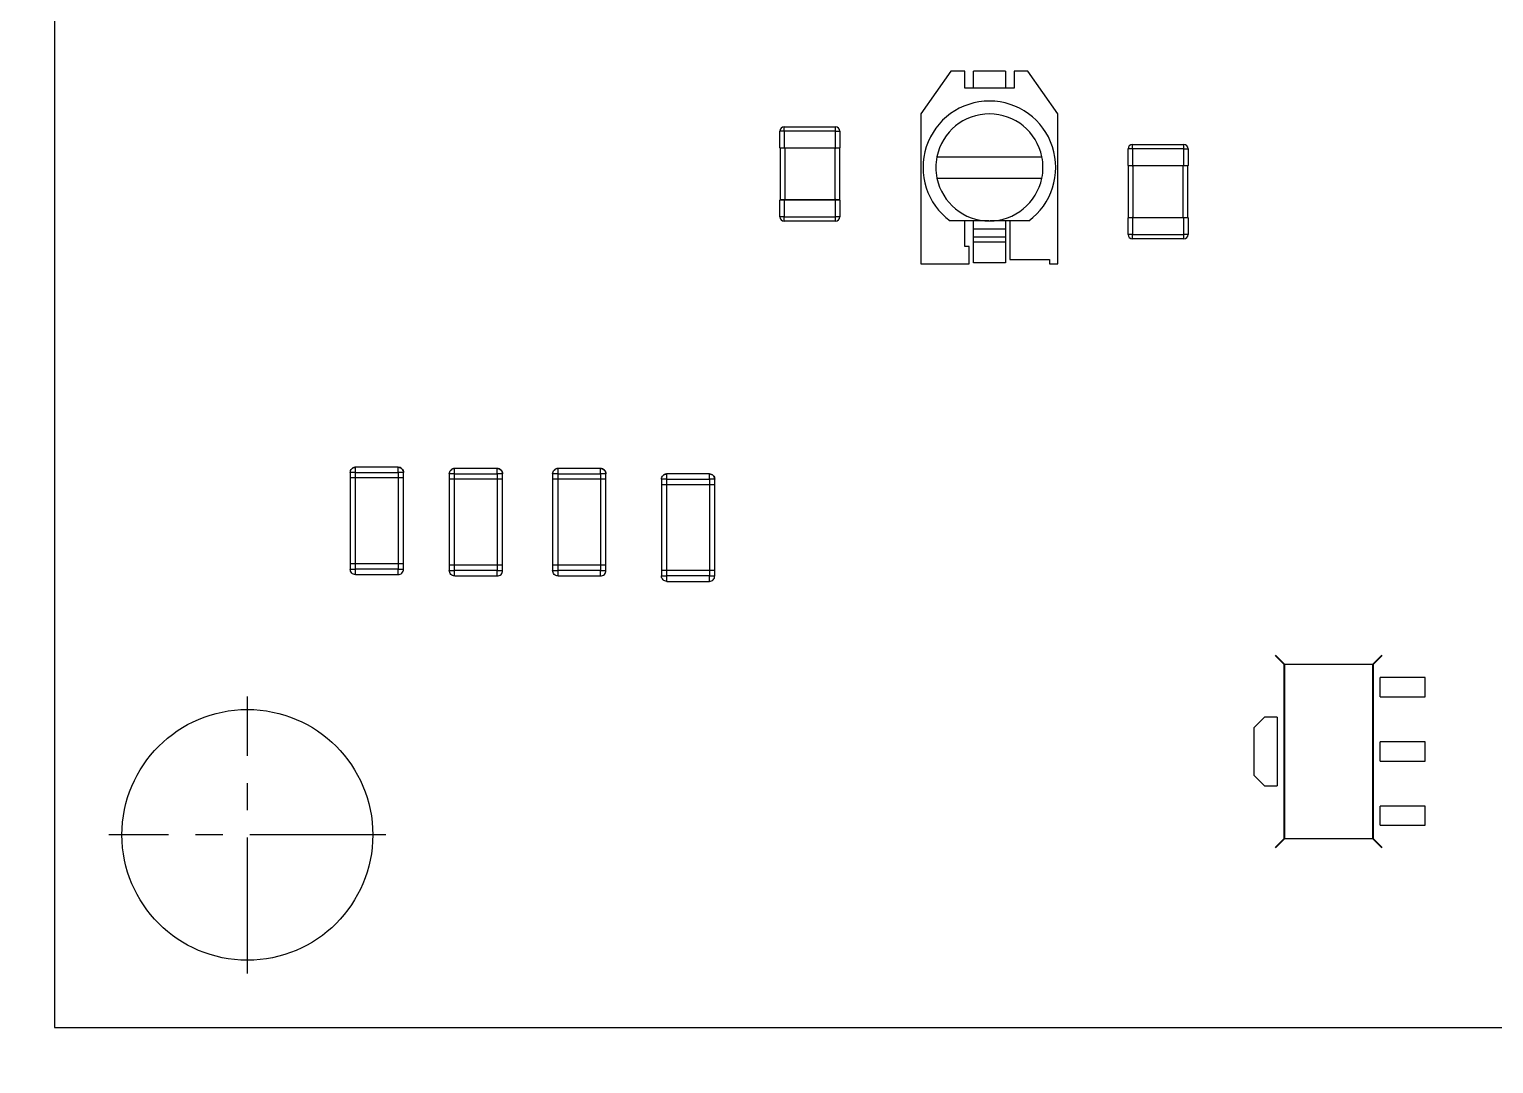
# Model space of a CAD drawing. Header units: millimetres. Extents: x -963 to 6509, y -1367 to 453.
# Drawn here: x 5556.23 to 5590.42, y -318.4 to -294.25 of the extents above; entities that cross this region are included whole.
import ezdxf

# ---------------------------------------------------------------- set-up
doc = ezdxf.new("R2010")
doc.units = ezdxf.units.MM
doc.header["$LTSCALE"] = 0.5
doc.linetypes.add('CENTER', pattern=[10.16, 6.35, -1.27, 1.27, -1.27])
doc.layers.get('0').update_dxf_attribs({"lineweight": 60})

msp = doc.modelspace()

# ---------------------------------------------------------------- hatches: boundary and pattern name
at = {"linetype": 'Continuous', "lineweight": 25}
h = msp.add_hatch(dxfattribs=at)
h.set_pattern_fill('ANSI37', style=0)
edge = h.paths.add_edge_path(flags=0)
edge.add_line((5693.734, -230.456), (5529.734, -230.456))
edge.add_arc((5529.734, -233.456), 3, 90, 180)
edge.add_line((5526.734, -233.456), (5526.734, -347.456))
edge.add_arc((5529.734, -347.456), 3, 180, 270)
edge.add_line((5529.734, -350.456), (5549.734, -350.456))
edge.add_line((5549.734, -350.456), (5549.734, -353.456))
edge.add_line((5549.734, -353.456), (5569.734, -353.456))
edge.add_line((5569.734, -353.456), (5569.734, -350.456))
edge.add_line((5569.734, -350.456), (5653.734, -350.456))
edge.add_line((5653.734, -350.456), (5653.734, -353.456))
edge.add_line((5653.734, -353.456), (5673.734, -353.456))
edge.add_line((5673.734, -353.456), (5673.734, -350.456))
edge.add_line((5673.734, -350.456), (5693.734, -350.456))
edge.add_arc((5693.734, -347.456), 3, 270, 360)
edge.add_line((5696.734, -347.456), (5696.734, -233.456))
edge.add_arc((5693.734, -233.456), 3, 0, 90)
edge = h.paths.add_edge_path(flags=0)
edge.add_arc((5686.734, -340.456), 3.15, 0, 360)
edge = h.paths.add_edge_path(flags=0)
edge.add_arc((5536.734, -340.456), 3.15, 0, 360)
edge = h.paths.add_edge_path(flags=0)
edge.add_arc((5536.734, -240.456), 3.15, 0, 360)
edge = h.paths.add_edge_path(flags=0)
edge.add_arc((5686.734, -240.456), 3.15, 0, 360)
h.paths.add_polyline_path([(5531.734, -245.456), (5541.734, -245.456), (5541.734, -235.456), (5681.734, -235.456), (5681.734, -245.456), (5691.734, -245.456), (5691.734, -335.456), (5681.734, -335.456), (5681.734, -345.456), (5541.734, -345.456), (5541.734, -335.456), (5531.734, -335.456)], flags=0)

# ---------------------------------------------------------------- linework, layer by layer
at = {"color": 7, "linetype": 'Continuous', "lineweight": 25}
for p, q in [((5556.825, -252.558), (5556.825, -317.558)), ((5577.749, -295.221), (5577.049, -296.221)), ((5578.074, -295.221), (5577.749, -295.221)), ((5578.074, -295.621), (5578.074, -295.221)), ((5579.024, -295.221), (5578.274, -295.221)), ((5578.274, -295.621), (5578.274, -295.221)), ((5579.024, -295.221), (5579.024, -295.621)), ((5579.549, -295.221), (5579.224, -295.221)), ((5579.224, -295.221), (5579.224, -295.621)), ((5580.249, -296.221), (5579.549, -295.221)), ((5579.224, -295.621), (5578.074, -295.621)), ((5577.049, -296.221), (5577.049, -299.721)), ((5580.249, -299.721), (5580.249, -296.221)), ((5573.858, -296.623), (5573.758, -296.623)), ((5573.758, -297.011), (5573.758, -296.623)), ((5573.858, -296.623), (5573.858, -296.523)), ((5573.858, -296.523), (5575.058, -296.523)), ((5575.058, -296.623), (5573.858, -296.623)), ((5573.858, -296.623), (5573.858, -297.011)), ((5575.058, -296.623), (5575.058, -296.523)), ((5575.058, -297.011), (5575.058, -296.623)), ((5575.058, -296.623), (5575.158, -296.623)), ((5575.158, -296.623), (5575.158, -297.011)), ((5573.758, -297.011), (5573.858, -297.011)), ((5573.769, -298.223), (5573.769, -297.023)), ((5573.855, -297.023), (5573.77, -297.023)), ((5573.77, -297.023), (5573.77, -297.023)), ((5573.855, -297.023), (5573.858, -297.023)), ((5573.858, -297.023), (5573.858, -297.011)), ((5573.858, -297.011), (5575.058, -297.011)), ((5573.869, -297.023), (5573.858, -297.023)), ((5575.047, -297.023), (5573.869, -297.023)), ((5575.058, -297.023), (5575.047, -297.023)), ((5575.058, -297.011), (5575.058, -297.023)), ((5575.058, -297.011), (5575.158, -297.011)), ((5575.058, -297.023), (5575.062, -297.023)), ((5575.146, -297.023), (5575.062, -297.023)), ((5575.146, -297.023), (5575.147, -297.023)), ((5575.147, -297.023), (5575.147, -298.223)), ((5581.986, -297.038), (5581.886, -297.038)), ((5581.886, -297.426), (5581.886, -297.038)), ((5581.986, -297.038), (5581.986, -296.938)), ((5581.986, -296.938), (5583.186, -296.938)), ((5581.986, -297.038), (5581.986, -297.426)), ((5583.186, -297.038), (5581.986, -297.038)), ((5583.186, -297.038), (5583.186, -296.938)), ((5583.186, -297.038), (5583.286, -297.038)), ((5583.186, -297.426), (5583.186, -297.038)), ((5583.286, -297.038), (5583.286, -297.426)), ((5575.148, -297.163), (5575.147, -297.163)), ((5575.148, -297.214), (5575.147, -297.214)), ((5575.148, -297.241), (5575.147, -297.241)), ((5575.148, -297.28), (5575.147, -297.28)), ((5575.148, -297.334), (5575.147, -297.334)), ((5575.148, -297.354), (5575.147, -297.354)), ((5575.148, -297.163), (5575.148, -297.214)), ((5575.148, -297.214), (5575.148, -297.241)), ((5575.148, -297.241), (5575.148, -297.28)), ((5575.148, -297.28), (5575.148, -297.334)), ((5575.148, -297.334), (5575.148, -297.354)), ((5575.148, -297.354), (5575.148, -297.545)), ((5577.425, -297.221), (5579.874, -297.221)), ((5581.886, -297.426), (5581.986, -297.426)), ((5581.897, -298.638), (5581.897, -297.438)), ((5581.983, -297.438), (5581.898, -297.438)), ((5581.898, -297.438), (5581.898, -297.438)), ((5581.983, -297.438), (5581.986, -297.438)), ((5581.986, -297.438), (5581.986, -297.426)), ((5581.986, -297.426), (5583.186, -297.426)), ((5581.997, -297.438), (5581.986, -297.438)), ((5583.175, -297.438), (5581.997, -297.438)), ((5583.186, -297.438), (5583.175, -297.438)), ((5583.186, -297.426), (5583.186, -297.438)), ((5583.186, -297.426), (5583.286, -297.426)), ((5583.186, -297.438), (5583.19, -297.438)), ((5583.274, -297.438), (5583.19, -297.438)), ((5583.274, -297.438), (5583.275, -297.438)), ((5583.275, -297.438), (5583.275, -298.638)), ((5575.148, -297.545), (5575.147, -297.545)), ((5575.148, -297.581), (5575.147, -297.581)), ((5575.148, -297.628), (5575.147, -297.628)), ((5575.148, -297.667), (5575.147, -297.667)), ((5575.148, -297.712), (5575.147, -297.712)), ((5575.148, -297.733), (5575.147, -297.733)), ((5575.148, -297.545), (5575.148, -297.581)), ((5575.148, -297.581), (5575.148, -297.628)), ((5575.148, -297.628), (5575.148, -297.667)), ((5575.148, -297.667), (5575.148, -297.712)), ((5575.148, -297.712), (5575.148, -297.733)), ((5575.148, -297.733), (5575.148, -297.867)), ((5577.425, -297.721), (5579.874, -297.721)), ((5583.276, -297.578), (5583.275, -297.578)), ((5583.276, -297.629), (5583.275, -297.629)), ((5583.276, -297.656), (5583.275, -297.656)), ((5583.276, -297.695), (5583.275, -297.695)), ((5583.276, -297.749), (5583.275, -297.749)), ((5583.276, -297.769), (5583.275, -297.769)), ((5583.276, -297.578), (5583.276, -297.629)), ((5583.276, -297.629), (5583.276, -297.656)), ((5583.276, -297.656), (5583.276, -297.695)), ((5583.276, -297.695), (5583.276, -297.749)), ((5583.276, -297.749), (5583.276, -297.769)), ((5583.276, -297.769), (5583.276, -297.96)), ((5575.148, -297.867), (5575.147, -297.867)), ((5575.148, -297.876), (5575.147, -297.876)), ((5575.148, -297.882), (5575.147, -297.882)), ((5575.148, -297.891), (5575.147, -297.891)), ((5575.148, -297.919), (5575.147, -297.919)), ((5575.148, -297.969), (5575.147, -297.969)), ((5575.148, -298.01), (5575.147, -298.01)), ((5575.148, -298.059), (5575.147, -298.059)), ((5575.148, -298.068), (5575.147, -298.068)), ((5575.148, -297.867), (5575.148, -297.876)), ((5575.148, -297.876), (5575.148, -297.882)), ((5575.148, -297.882), (5575.148, -297.891)), ((5575.148, -297.891), (5575.148, -297.906)), ((5575.148, -297.906), (5575.148, -297.919)), ((5575.148, -297.919), (5575.148, -297.969)), ((5575.148, -297.969), (5575.148, -298.01)), ((5575.148, -298.01), (5575.148, -298.059)), ((5575.148, -298.059), (5575.148, -298.068)), ((5583.276, -297.96), (5583.275, -297.96)), ((5583.276, -297.996), (5583.275, -297.996)), ((5583.276, -298.043), (5583.275, -298.043)), ((5583.276, -298.082), (5583.275, -298.082)), ((5583.276, -298.127), (5583.275, -298.127)), ((5583.276, -297.96), (5583.276, -297.996)), ((5583.276, -297.996), (5583.276, -298.043)), ((5583.276, -298.043), (5583.276, -298.082)), ((5583.276, -298.082), (5583.276, -298.127)), ((5583.276, -298.127), (5583.276, -298.148)), ((5573.858, -298.235), (5573.758, -298.235)), ((5573.758, -298.623), (5573.758, -298.235)), ((5573.77, -298.223), (5573.77, -298.223)), ((5573.77, -298.223), (5573.855, -298.223)), ((5573.858, -298.223), (5573.855, -298.223)), ((5573.858, -298.223), (5573.869, -298.223)), ((5573.858, -298.223), (5573.858, -298.235)), ((5575.058, -298.235), (5573.858, -298.235)), ((5573.858, -298.235), (5573.858, -298.623)), ((5573.869, -298.223), (5575.047, -298.223)), ((5575.047, -298.223), (5575.058, -298.223)), ((5575.058, -298.235), (5575.058, -298.223)), ((5575.062, -298.223), (5575.058, -298.223)), ((5575.158, -298.235), (5575.058, -298.235)), ((5575.058, -298.623), (5575.058, -298.235)), ((5575.062, -298.223), (5575.146, -298.223)), ((5575.147, -298.223), (5575.146, -298.223)), ((5575.158, -298.235), (5575.158, -298.623)), ((5583.276, -298.148), (5583.275, -298.148)), ((5583.276, -298.282), (5583.275, -298.282)), ((5583.276, -298.291), (5583.275, -298.291)), ((5583.276, -298.297), (5583.275, -298.297)), ((5583.276, -298.306), (5583.275, -298.306)), ((5583.276, -298.334), (5583.275, -298.334)), ((5583.276, -298.384), (5583.275, -298.384)), ((5583.276, -298.425), (5583.275, -298.425)), ((5583.276, -298.474), (5583.275, -298.474)), ((5583.276, -298.148), (5583.276, -298.282)), ((5583.276, -298.282), (5583.276, -298.291)), ((5583.276, -298.291), (5583.276, -298.297)), ((5583.276, -298.297), (5583.276, -298.306)), ((5583.276, -298.306), (5583.276, -298.321)), ((5583.276, -298.321), (5583.276, -298.334)), ((5583.276, -298.334), (5583.276, -298.384)), ((5583.276, -298.384), (5583.276, -298.425)), ((5583.276, -298.425), (5583.276, -298.474)), ((5583.276, -298.474), (5583.276, -298.483)), ((5573.858, -298.623), (5573.758, -298.623)), ((5573.858, -298.623), (5575.058, -298.623)), ((5573.858, -298.723), (5573.858, -298.623)), ((5575.058, -298.723), (5573.858, -298.723)), ((5575.058, -298.723), (5575.058, -298.623)), ((5575.158, -298.623), (5575.058, -298.623)), ((5578.632, -298.721), (5577.733, -298.721)), ((5578.074, -299.321), (5578.074, -298.721)), ((5578.274, -298.916), (5578.274, -298.721)), ((5579.566, -298.721), (5578.666, -298.721)), ((5579.024, -298.721), (5579.024, -298.916)), ((5579.125, -298.721), (5579.124, -299.321)), ((5581.986, -298.65), (5581.886, -298.65)), ((5581.886, -299.038), (5581.886, -298.65)), ((5581.898, -298.638), (5581.898, -298.638)), ((5581.898, -298.638), (5581.983, -298.638)), ((5581.986, -298.638), (5581.983, -298.638)), ((5581.986, -298.638), (5581.997, -298.638)), ((5581.986, -298.638), (5581.986, -298.65)), ((5583.186, -298.65), (5581.986, -298.65)), ((5581.986, -298.65), (5581.986, -299.038)), ((5581.997, -298.638), (5583.175, -298.638)), ((5583.175, -298.638), (5583.186, -298.638)), ((5583.186, -298.65), (5583.186, -298.638)), ((5583.19, -298.638), (5583.186, -298.638)), ((5583.286, -298.65), (5583.186, -298.65)), ((5583.186, -299.038), (5583.186, -298.65)), ((5583.19, -298.638), (5583.274, -298.638)), ((5583.275, -298.638), (5583.274, -298.638)), ((5583.276, -298.483), (5583.275, -298.483)), ((5583.286, -298.65), (5583.286, -299.038)), ((5579.024, -298.916), (5578.274, -298.916)), ((5578.274, -299.096), (5578.274, -298.916)), ((5578.274, -299.096), (5579.024, -299.096)), ((5578.274, -299.216), (5578.274, -299.096)), ((5579.024, -298.916), (5579.024, -299.096)), ((5579.024, -299.096), (5579.024, -299.216)), ((5581.986, -299.038), (5581.886, -299.038)), ((5581.986, -299.138), (5581.986, -299.038)), ((5581.986, -299.038), (5583.186, -299.038)), ((5583.186, -299.138), (5581.986, -299.138)), ((5583.186, -299.138), (5583.186, -299.038)), ((5583.286, -299.038), (5583.186, -299.038)), ((5578.174, -299.321), (5578.074, -299.321)), ((5578.174, -299.721), (5578.174, -299.321)), ((5579.024, -299.216), (5578.274, -299.216)), ((5578.274, -299.696), (5578.274, -299.216)), ((5579.024, -299.216), (5579.024, -299.696)), ((5579.124, -299.321), (5579.124, -299.621)), ((5577.049, -299.721), (5578.174, -299.721)), ((5579.024, -299.696), (5578.274, -299.696)), ((5579.124, -299.621), (5580.049, -299.621)), ((5580.049, -299.621), (5580.049, -299.721)), ((5580.049, -299.721), (5580.249, -299.721)), ((5563.726, -304.598), (5563.726, -304.723)), ((5563.851, -304.598), (5564.846, -304.598)), ((5563.851, -304.723), (5563.851, -304.598)), ((5564.845, -304.472), (5563.852, -304.472)), ((5564.845, -304.472), (5564.845, -304.472)), ((5564.846, -304.598), (5564.846, -304.723)), ((5564.971, -304.723), (5564.971, -304.598)), ((5566.039, -304.628), (5566.039, -304.753)), ((5566.164, -304.753), (5566.164, -304.628)), ((5566.164, -304.628), (5567.159, -304.628)), ((5567.158, -304.502), (5566.165, -304.502)), ((5567.159, -304.628), (5567.159, -304.753)), ((5567.284, -304.753), (5567.284, -304.628)), ((5568.452, -304.628), (5568.452, -304.753)), ((5568.577, -304.753), (5568.577, -304.628)), ((5568.577, -304.628), (5569.572, -304.628)), ((5569.571, -304.502), (5568.578, -304.502)), ((5569.572, -304.628), (5569.572, -304.753)), ((5569.697, -304.753), (5569.697, -304.628)), ((5572.111, -304.629), (5571.118, -304.629)), ((5563.726, -304.723), (5563.726, -306.73)), ((5563.851, -304.723), (5563.726, -304.723)), ((5563.851, -306.73), (5563.851, -304.723)), ((5564.846, -304.723), (5563.851, -304.723)), ((5564.846, -304.723), (5564.846, -306.73)), ((5564.971, -304.723), (5564.846, -304.723)), ((5564.971, -306.73), (5564.971, -304.723)), ((5566.039, -304.753), (5566.039, -306.76)), ((5566.164, -304.753), (5566.039, -304.753)), ((5566.164, -306.76), (5566.164, -304.753)), ((5567.159, -304.753), (5566.164, -304.753)), ((5567.159, -304.753), (5567.159, -306.76)), ((5567.284, -304.753), (5567.159, -304.753)), ((5567.284, -306.76), (5567.284, -304.753)), ((5568.452, -304.753), (5568.452, -306.76)), ((5568.577, -304.753), (5568.452, -304.753)), ((5568.577, -306.76), (5568.577, -304.753)), ((5569.572, -304.753), (5568.577, -304.753)), ((5569.572, -304.753), (5569.572, -306.76)), ((5569.697, -304.753), (5569.572, -304.753)), ((5569.697, -306.76), (5569.697, -304.753)), ((5570.992, -304.755), (5570.992, -304.88)), ((5570.992, -304.88), (5570.992, -306.887)), ((5571.117, -304.88), (5570.992, -304.88)), ((5571.117, -304.88), (5571.117, -304.755)), ((5571.117, -304.755), (5572.112, -304.755)), ((5571.117, -306.887), (5571.117, -304.88)), ((5572.112, -304.88), (5571.117, -304.88)), ((5572.112, -304.755), (5572.112, -304.88)), ((5572.112, -304.88), (5572.112, -306.887)), ((5572.237, -304.88), (5572.112, -304.88)), ((5572.237, -304.88), (5572.237, -304.755)), ((5572.237, -306.887), (5572.237, -304.88)), ((5563.726, -306.73), (5563.726, -306.855)), ((5563.851, -306.73), (5563.726, -306.73)), ((5563.851, -306.855), (5563.851, -306.73)), ((5564.846, -306.73), (5563.851, -306.73)), ((5564.846, -306.855), (5563.851, -306.855)), ((5563.852, -306.981), (5564.845, -306.981)), ((5564.846, -306.73), (5564.846, -306.855)), ((5564.971, -306.73), (5564.846, -306.73)), ((5564.971, -306.855), (5564.971, -306.73)), ((5566.039, -306.76), (5566.039, -306.885)), ((5566.164, -306.76), (5566.039, -306.76)), ((5566.164, -306.885), (5566.164, -306.76)), ((5567.159, -306.76), (5566.164, -306.76)), ((5567.159, -306.885), (5566.164, -306.885)), ((5566.165, -307.011), (5567.158, -307.011)), ((5567.159, -306.76), (5567.159, -306.885)), ((5567.284, -306.76), (5567.159, -306.76)), ((5567.284, -306.885), (5567.284, -306.76)), ((5568.452, -306.76), (5568.452, -306.885)), ((5568.577, -306.76), (5568.452, -306.76)), ((5568.577, -306.885), (5568.577, -306.76)), ((5569.572, -306.76), (5568.577, -306.76)), ((5569.572, -306.885), (5568.577, -306.885)), ((5568.578, -307.011), (5569.571, -307.011)), ((5569.572, -306.76), (5569.572, -306.885)), ((5569.697, -306.76), (5569.572, -306.76)), ((5569.697, -306.885), (5569.697, -306.76)), ((5570.992, -306.887), (5570.992, -307.012)), ((5571.117, -306.887), (5570.992, -306.887)), ((5571.117, -307.012), (5571.117, -306.887)), ((5572.112, -306.887), (5571.117, -306.887)), ((5572.112, -307.012), (5571.117, -307.012)), ((5572.112, -306.887), (5572.112, -307.012)), ((5572.237, -306.887), (5572.112, -306.887)), ((5572.237, -307.012), (5572.237, -306.887)), ((5571.118, -307.138), (5572.111, -307.138)), ((5585.529, -309.08), (5585.321, -308.872)), ((5585.539, -309.07), (5585.539, -309.08)), ((5585.539, -309.07), (5587.6, -309.07)), ((5587.6, -309.07), (5587.808, -308.862)), ((5587.6, -309.08), (5587.6, -309.07)), ((5585.529, -313.141), (5585.529, -309.08)), ((5585.529, -309.08), (5585.539, -309.08)), ((5585.539, -309.08), (5585.539, -313.141)), ((5587.6, -309.08), (5585.539, -309.08)), ((5587.6, -313.141), (5587.6, -309.08)), ((5587.6, -309.08), (5587.61, -309.08)), ((5587.61, -309.08), (5587.61, -313.141)), ((5587.77, -309.835), (5587.77, -309.385)), ((5588.819, -309.385), (5587.77, -309.385)), ((5588.819, -309.835), (5588.819, -309.385)), ((5587.77, -309.835), (5588.819, -309.835)), ((5585.069, -310.31), (5584.819, -310.56)), ((5585.368, -310.31), (5585.069, -310.31)), ((5585.368, -310.31), (5585.368, -311.91)), ((5584.819, -310.56), (5584.819, -311.66)), ((5587.77, -311.335), (5587.77, -310.885)), ((5588.819, -310.885), (5587.77, -310.885)), ((5588.819, -311.335), (5588.819, -310.885)), ((5587.77, -311.335), (5588.819, -311.335)), ((5584.819, -311.66), (5585.069, -311.91)), ((5585.069, -311.91), (5585.368, -311.91)), ((5587.77, -312.835), (5587.77, -312.385)), ((5588.819, -312.385), (5587.77, -312.385)), ((5588.819, -312.835), (5588.819, -312.385)), ((5587.77, -312.835), (5588.819, -312.835)), ((5585.539, -313.151), (5585.331, -313.359)), ((5585.529, -313.141), (5585.539, -313.141)), ((5585.539, -313.151), (5585.539, -313.141)), ((5585.539, -313.141), (5587.6, -313.141)), ((5587.6, -313.151), (5585.539, -313.151)), ((5587.6, -313.141), (5587.6, -313.151)), ((5587.6, -313.141), (5587.61, -313.141)), ((5587.61, -313.141), (5587.818, -313.349)), ((5556.825, -317.558), (5666.825, -317.558))]:
    msp.add_line(p, q, dxfattribs=at)
at = {"color": 8, "linetype": 'Continuous', "lineweight": 25}
for p, q in [((5573.87, -297.023), (5573.87, -298.223)), ((5575.046, -298.223), (5575.046, -297.023)), ((5581.998, -297.438), (5581.998, -298.638)), ((5583.174, -298.638), (5583.174, -297.438)), ((5575.148, -297.906), (5575.147, -297.906)), ((5583.276, -298.321), (5583.275, -298.321)), ((5585.331, -308.862), (5585.539, -309.07)), ((5587.818, -308.872), (5587.61, -309.08)), ((5585.321, -313.349), (5585.529, -313.141)), ((5587.808, -313.359), (5587.6, -313.151))]:
    msp.add_line(p, q, dxfattribs=at)
at = {"linetype": 'CENTER', "lineweight": -2}
for p, q in [((5561.325, -316.293), (5561.325, -309.823)), ((5564.56, -313.058), (5558.09, -313.058))]:
    msp.add_line(p, q, dxfattribs=at)
at = {"color": 7, "linetype": 'Continuous', "lineweight": 25}
msp.add_circle((5561.325, -313.058), 2.928, dxfattribs=at)
for centre, radius, start, end in [((5578.649, -297.471), 1.55, 306.2493, 233.7362), ((5578.649, -297.471), 1.25, 90, 168.463), ((5578.649, -297.471), 1.25, 11.537, 90), ((5573.858, -296.623), 0.1, 90, 180), ((5575.058, -296.623), 0.1, 0, 90), ((5573.77, -297.011), 0.012, 180, 268.1235), ((5575.146, -297.011), 0.012, 271.8765, 0), ((5581.986, -297.038), 0.1, 90, 180), ((5583.186, -297.038), 0.1, 0, 90), ((5578.649, -297.471), 1.25, 168.463, 191.5312), ((5578.649, -297.471), 1.25, 348.4573, 11.537), ((5581.898, -297.426), 0.012, 180, 268.1235), ((5583.274, -297.426), 0.012, 271.8765, 0), ((5578.649, -297.471), 1.25, 191.5312, 270), ((5578.649, -297.471), 1.25, 270, 348.4573), ((5573.77, -298.235), 0.012, 91.8765, 180), ((5575.146, -298.235), 0.012, 0, 88.1235), ((5573.858, -298.623), 0.1, 180, 270), ((5575.058, -298.623), 0.1, 270, 0), ((5581.898, -298.65), 0.012, 91.8765, 180), ((5583.274, -298.65), 0.012, 0, 88.1235), ((5581.986, -299.038), 0.1, 180, 270), ((5583.186, -299.038), 0.1, 270, 0), ((5585.539, -309.08), 0.0101, 91.2927, 178.7019), ((5587.6, -309.08), 0.0101, 1.295, 88.7104), ((5585.539, -313.141), 0.0101, 181.2911, 268.7143), ((5587.6, -313.141), 0.0101, 271.2896, 358.705)]:
    msp.add_arc(centre, radius, start, end, dxfattribs=at)
for points, knots in [([(5563.726, -304.598), (5563.728, -304.581), (5563.732, -304.548), (5563.761, -304.507), (5563.802, -304.478), (5563.835, -304.474), (5563.852, -304.472)], [0, 0, 0, 0, 0.250003, 0.500002, 0.750001, 1, 1, 1, 1]), ([(5563.851, -304.598), (5563.834, -304.598), (5563.802, -304.598), (5563.76, -304.598), (5563.732, -304.598), (5563.728, -304.598), (5563.726, -304.598)], [0, 0, 0, 0, 0.25, 0.500001, 0.75, 1, 1, 1, 1]), ([(5563.852, -304.472), (5563.845, -304.473), (5563.832, -304.473), (5563.81, -304.479), (5563.788, -304.488), (5563.775, -304.499), (5563.768, -304.504)], [0, 0, 0, 0, 0.205734, 0.447941, 0.719286, 1, 1, 1, 1]), ([(5563.851, -304.598), (5563.851, -304.581), (5563.851, -304.548), (5563.851, -304.507), (5563.851, -304.478), (5563.851, -304.474), (5563.852, -304.472)], [0, 0, 0, 0, 0.249999, 0.499997, 0.749996, 1, 1, 1, 1]), ([(5564.846, -304.598), (5564.846, -304.581), (5564.846, -304.548), (5564.846, -304.507), (5564.846, -304.478), (5564.845, -304.474), (5564.845, -304.472)], [0, 0, 0, 0, 0.2500025, 0.5000021, 0.7499998, 1, 1, 1, 1]), ([(5564.971, -304.598), (5564.969, -304.581), (5564.965, -304.548), (5564.936, -304.507), (5564.895, -304.478), (5564.862, -304.474), (5564.845, -304.472)], [0, 0, 0, 0, 0.249998, 0.499996, 0.749994, 1, 1, 1, 1]), ([(5564.845, -304.472), (5564.862, -304.474), (5564.895, -304.478), (5564.936, -304.507), (5564.965, -304.548), (5564.969, -304.581), (5564.971, -304.598)], [0, 0, 0, 0, 0.250002, 0.500002, 0.750001, 1, 1, 1, 1]), ([(5564.971, -304.598), (5564.969, -304.598), (5564.965, -304.598), (5564.936, -304.598), (5564.895, -304.598), (5564.863, -304.598), (5564.846, -304.598)], [0, 0, 0, 0, 0.249999, 0.500001, 0.75, 1, 1, 1, 1]), ([(5566.039, -304.628), (5566.041, -304.611), (5566.045, -304.578), (5566.074, -304.537), (5566.115, -304.508), (5566.148, -304.504), (5566.165, -304.502)], [0, 0, 0, 0, 0.250003, 0.500003, 0.750001, 1, 1, 1, 1]), ([(5566.164, -304.628), (5566.147, -304.628), (5566.115, -304.628), (5566.073, -304.628), (5566.045, -304.628), (5566.041, -304.628), (5566.039, -304.628)], [0, 0, 0, 0, 0.250004, 0.500002, 0.750001, 1, 1, 1, 1]), ([(5566.165, -304.502), (5566.158, -304.503), (5566.145, -304.503), (5566.123, -304.509), (5566.101, -304.518), (5566.088, -304.529), (5566.081, -304.534)], [0, 0, 0, 0, 0.205734, 0.447936, 0.719286, 1, 1, 1, 1]), ([(5566.164, -304.628), (5566.164, -304.611), (5566.164, -304.578), (5566.164, -304.537), (5566.164, -304.508), (5566.164, -304.504), (5566.165, -304.502)], [0, 0, 0, 0, 0.2499992, 0.4999972, 0.7499963, 1, 1, 1, 1]), ([(5567.159, -304.628), (5567.159, -304.611), (5567.159, -304.578), (5567.159, -304.537), (5567.159, -304.508), (5567.158, -304.504), (5567.158, -304.502)], [0, 0, 0, 0, 0.250003, 0.500002, 0.75, 1, 1, 1, 1]), ([(5567.284, -304.628), (5567.282, -304.611), (5567.278, -304.578), (5567.249, -304.537), (5567.208, -304.508), (5567.175, -304.504), (5567.158, -304.502)], [0, 0, 0, 0, 0.25, 0.499999, 0.749998, 1, 1, 1, 1]), ([(5567.158, -304.502), (5567.175, -304.504), (5567.208, -304.508), (5567.249, -304.537), (5567.278, -304.578), (5567.282, -304.611), (5567.284, -304.628)], [0, 0, 0, 0, 0.250002, 0.500004, 0.75, 1, 1, 1, 1]), ([(5567.284, -304.628), (5567.282, -304.628), (5567.278, -304.628), (5567.249, -304.628), (5567.208, -304.628), (5567.176, -304.628), (5567.159, -304.628)], [0, 0, 0, 0, 0.250001, 0.500001, 0.75, 1, 1, 1, 1]), ([(5568.452, -304.628), (5568.454, -304.611), (5568.458, -304.578), (5568.487, -304.537), (5568.528, -304.508), (5568.561, -304.504), (5568.578, -304.502)], [0, 0, 0, 0, 0.250003, 0.500003, 0.750001, 1, 1, 1, 1]), ([(5568.577, -304.628), (5568.56, -304.628), (5568.528, -304.628), (5568.486, -304.628), (5568.458, -304.628), (5568.454, -304.628), (5568.452, -304.628)], [0, 0, 0, 0, 0.249999, 0.500002, 0.750001, 1, 1, 1, 1]), ([(5568.578, -304.502), (5568.571, -304.503), (5568.558, -304.503), (5568.536, -304.509), (5568.514, -304.518), (5568.501, -304.529), (5568.494, -304.534)], [0, 0, 0, 0, 0.205734, 0.447936, 0.719286, 1, 1, 1, 1]), ([(5568.577, -304.628), (5568.577, -304.611), (5568.577, -304.578), (5568.577, -304.537), (5568.577, -304.508), (5568.577, -304.504), (5568.578, -304.502)], [0, 0, 0, 0, 0.2499992, 0.4999972, 0.7499963, 1, 1, 1, 1]), ([(5569.572, -304.628), (5569.572, -304.611), (5569.572, -304.578), (5569.572, -304.537), (5569.572, -304.508), (5569.571, -304.504), (5569.571, -304.502)], [0, 0, 0, 0, 0.250003, 0.500002, 0.75, 1, 1, 1, 1]), ([(5569.697, -304.628), (5569.695, -304.611), (5569.691, -304.578), (5569.662, -304.537), (5569.621, -304.508), (5569.588, -304.504), (5569.571, -304.502)], [0, 0, 0, 0, 0.249999, 0.499995, 0.749994, 1, 1, 1, 1]), ([(5569.571, -304.502), (5569.588, -304.504), (5569.621, -304.508), (5569.662, -304.537), (5569.691, -304.578), (5569.695, -304.611), (5569.697, -304.628)], [0, 0, 0, 0, 0.2500061, 0.5000047, 0.7500005, 1, 1, 1, 1]), ([(5569.697, -304.628), (5569.695, -304.628), (5569.691, -304.628), (5569.662, -304.628), (5569.621, -304.628), (5569.589, -304.628), (5569.572, -304.628)], [0, 0, 0, 0, 0.250001, 0.500001, 0.75, 1, 1, 1, 1]), ([(5570.992, -304.755), (5570.994, -304.738), (5570.998, -304.705), (5571.027, -304.664), (5571.068, -304.635), (5571.101, -304.631), (5571.118, -304.629)], [0, 0, 0, 0, 0.250001, 0.500001, 0.749998, 1, 1, 1, 1]), ([(5571.118, -304.629), (5571.111, -304.63), (5571.098, -304.63), (5571.076, -304.636), (5571.054, -304.645), (5571.041, -304.656), (5571.034, -304.661)], [0, 0, 0, 0, 0.205742, 0.447941, 0.719288, 1, 1, 1, 1]), ([(5571.117, -304.755), (5571.117, -304.738), (5571.117, -304.705), (5571.117, -304.664), (5571.117, -304.635), (5571.117, -304.631), (5571.118, -304.629)], [0, 0, 0, 0, 0.249999, 0.499997, 0.749996, 1, 1, 1, 1]), ([(5572.112, -304.755), (5572.112, -304.738), (5572.112, -304.705), (5572.112, -304.664), (5572.112, -304.635), (5572.111, -304.631), (5572.111, -304.629)], [0, 0, 0, 0, 0.250003, 0.500002, 0.75, 1, 1, 1, 1]), ([(5572.237, -304.755), (5572.235, -304.738), (5572.231, -304.705), (5572.202, -304.664), (5572.161, -304.635), (5572.128, -304.631), (5572.111, -304.629)], [0, 0, 0, 0, 0.249998, 0.499996, 0.749994, 1, 1, 1, 1]), ([(5572.111, -304.629), (5572.128, -304.631), (5572.161, -304.635), (5572.202, -304.664), (5572.231, -304.705), (5572.235, -304.738), (5572.237, -304.755)], [0, 0, 0, 0, 0.250006, 0.500004, 0.750002, 1, 1, 1, 1]), ([(5571.117, -304.755), (5571.1, -304.755), (5571.068, -304.755), (5571.026, -304.755), (5570.998, -304.755), (5570.994, -304.755), (5570.992, -304.755)], [0, 0, 0, 0, 0.25, 0.499999, 0.750001, 1, 1, 1, 1]), ([(5572.237, -304.755), (5572.235, -304.755), (5572.231, -304.755), (5572.202, -304.755), (5572.161, -304.755), (5572.129, -304.755), (5572.112, -304.755)], [0, 0, 0, 0, 0.250001, 0.500001, 0.75, 1, 1, 1, 1]), ([(5563.726, -306.855), (5563.728, -306.855), (5563.732, -306.855), (5563.76, -306.855), (5563.802, -306.855), (5563.834, -306.855), (5563.851, -306.855)], [0, 0, 0, 0, 0.25, 0.499999, 0.75, 1, 1, 1, 1]), ([(5563.852, -306.981), (5563.835, -306.979), (5563.802, -306.975), (5563.761, -306.946), (5563.732, -306.904), (5563.728, -306.872), (5563.726, -306.855)], [0, 0, 0, 0, 0.249997, 0.499997, 0.749997, 1, 1, 1, 1]), ([(5563.852, -306.981), (5563.851, -306.979), (5563.851, -306.975), (5563.851, -306.946), (5563.851, -306.904), (5563.851, -306.872), (5563.851, -306.855)], [0, 0, 0, 0, 0.250002, 0.500004, 0.750001, 1, 1, 1, 1]), ([(5564.845, -306.981), (5564.845, -306.979), (5564.846, -306.975), (5564.846, -306.946), (5564.846, -306.904), (5564.846, -306.872), (5564.846, -306.855)], [0, 0, 0, 0, 0.249999, 0.499999, 0.749998, 1, 1, 1, 1]), ([(5564.845, -306.981), (5564.862, -306.979), (5564.895, -306.975), (5564.936, -306.946), (5564.965, -306.904), (5564.969, -306.872), (5564.971, -306.855)], [0, 0, 0, 0, 0.250001, 0.500002, 0.750001, 1, 1, 1, 1]), ([(5564.845, -306.981), (5564.862, -306.979), (5564.895, -306.975), (5564.936, -306.946), (5564.965, -306.904), (5564.969, -306.872), (5564.971, -306.855)], [0, 0, 0, 0, 0.249997, 0.499998, 0.749998, 1, 1, 1, 1]), ([(5564.846, -306.855), (5564.863, -306.855), (5564.895, -306.855), (5564.936, -306.855), (5564.965, -306.855), (5564.969, -306.855), (5564.971, -306.855)], [0, 0, 0, 0, 0.2499994, 0.5000018, 0.7500011, 1, 1, 1, 1]), ([(5566.039, -306.885), (5566.041, -306.885), (5566.045, -306.885), (5566.073, -306.885), (5566.115, -306.885), (5566.147, -306.885), (5566.164, -306.885)], [0, 0, 0, 0, 0.249999, 0.499998, 0.750001, 1, 1, 1, 1]), ([(5566.165, -307.011), (5566.148, -307.009), (5566.115, -307.005), (5566.074, -306.976), (5566.045, -306.934), (5566.041, -306.902), (5566.039, -306.885)], [0, 0, 0, 0, 0.249997, 0.499998, 0.749998, 1, 1, 1, 1]), ([(5566.165, -307.011), (5566.164, -307.009), (5566.164, -307.005), (5566.164, -306.976), (5566.164, -306.934), (5566.164, -306.902), (5566.164, -306.885)], [0, 0, 0, 0, 0.250002, 0.500004, 0.750001, 1, 1, 1, 1]), ([(5567.158, -307.011), (5567.158, -307.009), (5567.159, -307.005), (5567.159, -306.976), (5567.159, -306.934), (5567.159, -306.902), (5567.159, -306.885)], [0, 0, 0, 0, 0.2499988, 0.4999988, 0.7499979, 1, 1, 1, 1]), ([(5567.158, -307.011), (5567.175, -307.009), (5567.208, -307.005), (5567.249, -306.976), (5567.278, -306.934), (5567.282, -306.902), (5567.284, -306.885)], [0, 0, 0, 0, 0.25, 0.500005, 0.750001, 1, 1, 1, 1]), ([(5567.158, -307.011), (5567.175, -307.009), (5567.208, -307.005), (5567.249, -306.976), (5567.278, -306.934), (5567.282, -306.902), (5567.284, -306.885)], [0, 0, 0, 0, 0.2499969, 0.5000005, 0.7499975, 1, 1, 1, 1]), ([(5567.159, -306.885), (5567.176, -306.885), (5567.208, -306.885), (5567.249, -306.885), (5567.278, -306.885), (5567.282, -306.885), (5567.284, -306.885)], [0, 0, 0, 0, 0.25, 0.499999, 0.749999, 1, 1, 1, 1]), ([(5568.452, -306.885), (5568.454, -306.885), (5568.458, -306.885), (5568.486, -306.885), (5568.528, -306.885), (5568.56, -306.885), (5568.577, -306.885)], [0, 0, 0, 0, 0.249999, 0.499998, 0.750001, 1, 1, 1, 1]), ([(5568.578, -307.011), (5568.561, -307.009), (5568.528, -307.005), (5568.487, -306.976), (5568.458, -306.934), (5568.454, -306.902), (5568.452, -306.885)], [0, 0, 0, 0, 0.249997, 0.499998, 0.749998, 1, 1, 1, 1]), ([(5568.578, -307.011), (5568.577, -307.009), (5568.577, -307.005), (5568.577, -306.976), (5568.577, -306.934), (5568.577, -306.902), (5568.577, -306.885)], [0, 0, 0, 0, 0.250002, 0.500004, 0.750001, 1, 1, 1, 1]), ([(5569.571, -307.011), (5569.571, -307.009), (5569.572, -307.005), (5569.572, -306.976), (5569.572, -306.934), (5569.572, -306.902), (5569.572, -306.885)], [0, 0, 0, 0, 0.249999, 0.499999, 0.749998, 1, 1, 1, 1]), ([(5569.571, -307.011), (5569.588, -307.009), (5569.621, -307.005), (5569.662, -306.976), (5569.691, -306.934), (5569.695, -306.902), (5569.697, -306.885)], [0, 0, 0, 0, 0.2500047, 0.5000056, 0.750001, 1, 1, 1, 1]), ([(5569.571, -307.011), (5569.588, -307.009), (5569.621, -307.005), (5569.662, -306.976), (5569.691, -306.934), (5569.695, -306.902), (5569.697, -306.885)], [0, 0, 0, 0, 0.2500014, 0.5000009, 0.7499976, 1, 1, 1, 1]), ([(5569.572, -306.885), (5569.589, -306.885), (5569.621, -306.885), (5569.662, -306.885), (5569.691, -306.885), (5569.695, -306.885), (5569.697, -306.885)], [0, 0, 0, 0, 0.25, 0.499999, 0.749999, 1, 1, 1, 1]), ([(5570.992, -307.012), (5570.994, -307.012), (5570.998, -307.012), (5571.026, -307.012), (5571.068, -307.012), (5571.1, -307.012), (5571.117, -307.012)], [0, 0, 0, 0, 0.2500006, 0.5000006, 0.7499998, 1, 1, 1, 1]), ([(5571.118, -307.138), (5571.101, -307.136), (5571.068, -307.132), (5571.027, -307.103), (5570.998, -307.061), (5570.994, -307.029), (5570.992, -307.012)], [0, 0, 0, 0, 0.250002, 0.500002, 0.750003, 1, 1, 1, 1]), ([(5571.118, -307.138), (5571.117, -307.136), (5571.117, -307.132), (5571.117, -307.103), (5571.117, -307.061), (5571.117, -307.029), (5571.117, -307.012)], [0, 0, 0, 0, 0.250004, 0.500006, 0.750005, 1, 1, 1, 1]), ([(5572.111, -307.138), (5572.111, -307.136), (5572.112, -307.132), (5572.112, -307.103), (5572.112, -307.061), (5572.112, -307.029), (5572.112, -307.012)], [0, 0, 0, 0, 0.25, 0.5000011, 0.7500014, 1, 1, 1, 1]), ([(5572.111, -307.138), (5572.128, -307.136), (5572.161, -307.132), (5572.202, -307.103), (5572.231, -307.061), (5572.235, -307.029), (5572.237, -307.012)], [0, 0, 0, 0, 0.250005, 0.500007, 0.750006, 1, 1, 1, 1]), ([(5572.111, -307.138), (5572.128, -307.136), (5572.161, -307.132), (5572.202, -307.103), (5572.231, -307.061), (5572.235, -307.029), (5572.237, -307.012)], [0, 0, 0, 0, 0.2500022, 0.5000023, 0.7500025, 1, 1, 1, 1]), ([(5572.112, -307.012), (5572.129, -307.012), (5572.161, -307.012), (5572.202, -307.012), (5572.231, -307.012), (5572.235, -307.012), (5572.237, -307.012)], [0, 0, 0, 0, 0.25, 0.499999, 0.749999, 1, 1, 1, 1])]:
    msp.add_open_spline(points, degree=3, knots=knots, dxfattribs=at)

doc.saveas('drawing.dxf')
